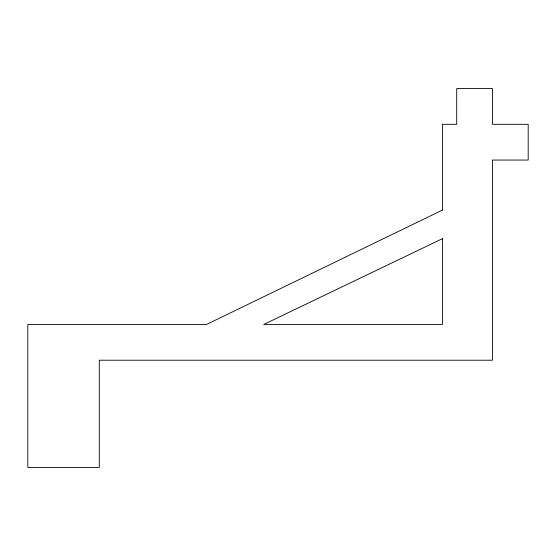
<?xml version="1.0" encoding="UTF-8"?>
<svg xmlns="http://www.w3.org/2000/svg" width="556" height="556" viewBox="0 0 556 556"><rect width="100%" height="100%" fill="white"/><g stroke="black" fill="none" stroke-linecap="round" stroke-linejoin="round"><path stroke-width="0.83" d="M442.416 210.092L206.512 324.468L27.8 324.468L27.8 467.436L99.288 467.436L99.288 360.212L492.456 360.212L492.456 160.052L528.2 160.052L528.2 124.308L492.456 124.308L492.456 88.564L456.712 88.564L456.712 124.308L442.416 124.308L442.416 210.092M442.416 238.684L263.704 324.468L442.416 324.468L442.416 238.684"/></g></svg>
